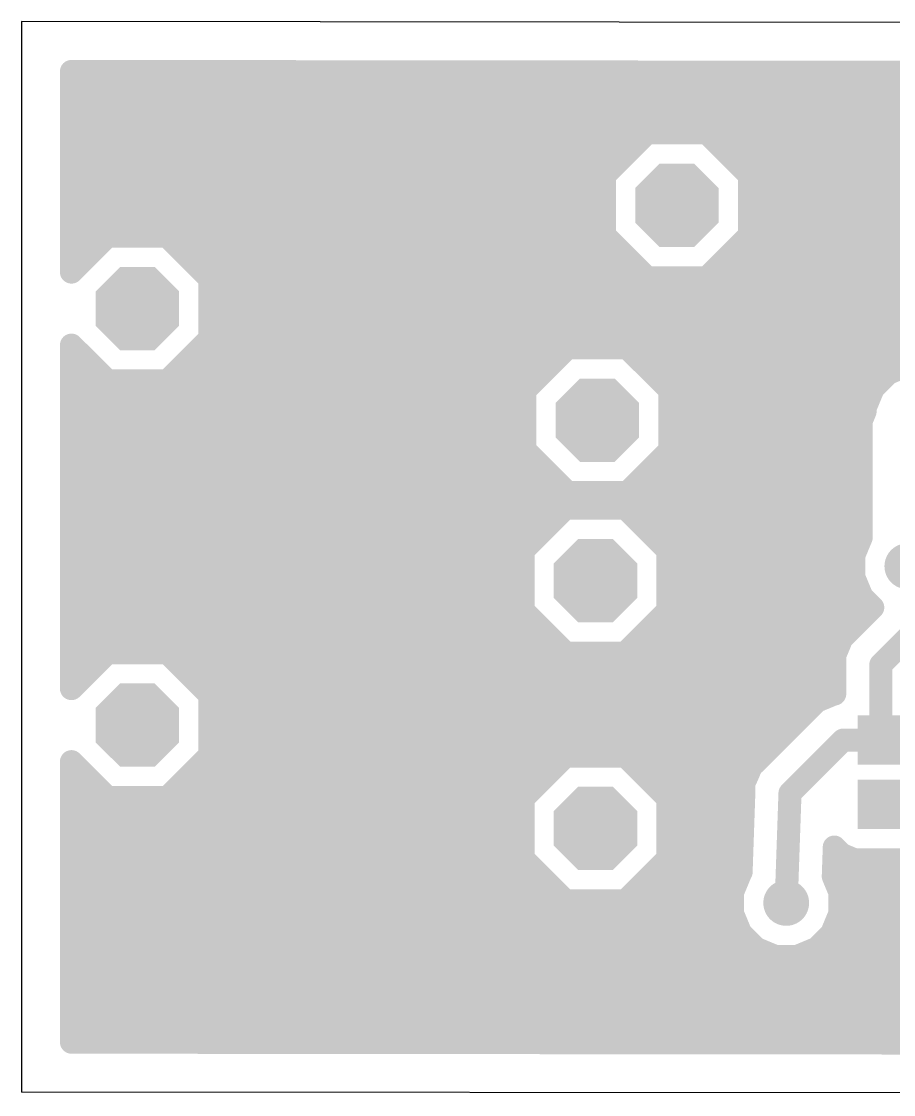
# Model space of a CAD drawing. Extents: x 0.6 to 66.7, y 0.1 to 28.5.
# Drawn here: x 0.56 to 23.59, y 0.1 to 28.46 of the extents above; entities that cross this region are included whole.
import ezdxf

# ---------------------------------------------------------------- set-up
doc = ezdxf.new("R2010")
doc.units = 0
for name, color, linetype in [('1', 22, 'CONTINUOUS'), ('17', 82, 'CONTINUOUS'), ('18', 82, 'CONTINUOUS'), ('20', 7, 'CONTINUOUS'), ('29', 253, 'CONTINUOUS')]:
    doc.layers.add(name, color=color, linetype=linetype)

# ---------------------------------------------------------------- blocks, each defined once
blk = doc.blocks.new('RECT')
blk.add_solid([(-0.5, -0.5), (0.5, -0.5), (-0.5, 0.5), (0.5, 0.5)])
blk = doc.blocks.new('OCTAGONP')
at = {"const_width": 0.5}
blk.add_lwpolyline([(-0.25, -0.1036), (-0.25, 0.1036), (-0.1036, 0.25), (0.1036, 0.25), (0.25, 0.1036), (0.25, -0.1036), (0.1036, -0.25), (-0.1036, -0.25), (-0.25, -0.1036), (-0.25, 0.1036)], dxfattribs=at)
blk = doc.blocks.new('ROUNDV')
at = {"const_width": 0.5}
blk.add_lwpolyline([(0, -0.25, 1), (0, 0.25, 1), (0, -0.25)], format="xyb", dxfattribs=at)

msp = doc.modelspace()

# ---------------------------------------------------------------- linework, layer by layer
at = {"layer": '1', "const_width": 0.3048}
for points in [[(1.8809, 27.2903, 1), (1.8806, 26.9855)], [(2.0332, 27.1379, 1), (1.7284, 27.1379)], [(1.8808, 26.9748, 1), (1.8808, 26.67)], [(1.8808, 26.3652, 1), (1.8808, 26.0604)], [(1.8808, 25.7556, 1), (1.8808, 25.4508)], [(17.0797, 25.6668, 1), (17.0797, 25.362)], [(17.1875, 25.4066, 1), (16.9719, 25.6222)], [(18.7734, 25.6222, 1), (18.5579, 25.4066)], [(18.6656, 25.362, 1), (18.6656, 25.6668)], [(1.8808, 25.146, 1), (1.8808, 24.8412)], [(16.5589, 24.8412, 1), (16.5589, 25.146)], [(19.1865, 25.146, 1), (19.1865, 24.8412)], [(1.8808, 24.5364, 1), (1.8808, 24.2316)], [(16.1107, 24.393, 1), (15.8059, 24.393)], [(15.9583, 24.2316, 1), (15.9583, 24.5364)], [(19.9395, 24.393, 1), (19.6347, 24.393)], [(19.7871, 24.5364, 1), (19.7871, 24.2316)], [(15.8505, 24.5007, 1), (16.066, 24.2852)], [(19.6793, 24.2852, 1), (19.8948, 24.5007)], [(1.8808, 23.9268, 1), (1.8808, 23.622)], [(15.9583, 23.622, 1), (15.9583, 23.9268)], [(19.7871, 23.9268, 1), (19.7871, 23.622)], [(1.8808, 23.3172, 1), (1.8808, 23.0124)], [(15.9583, 23.0124, 1), (15.9583, 23.3172)], [(19.7871, 23.3172, 1), (19.7871, 23.0124)], [(2.8297, 22.9368, 1), (2.8297, 22.632)], [(2.9375, 22.6766, 1), (2.7219, 22.8922)], [(4.5234, 22.8922, 1), (4.3079, 22.6766)], [(4.4156, 22.632, 1), (4.4156, 22.9368)], [(16.066, 22.9148, 1), (15.8505, 22.6993)], [(19.8948, 22.6993, 1), (19.6793, 22.9148)], [(1.8808, 22.7076, 1), (1.8808, 22.4028)], [(2.6005, 22.4028, 1), (2.6005, 22.7076)], [(4.6449, 22.7076, 1), (4.6449, 22.4028)], [(15.8059, 22.807, 1), (16.1107, 22.807)], [(16.2101, 22.4028, 1), (16.2101, 22.7076)], [(19.5352, 22.7076, 1), (19.5352, 22.4028)], [(19.6347, 22.807, 1), (19.9395, 22.807)], [(1.8808, 22.098, 1), (1.8808, 21.7932)], [(1.9909, 21.7932, 1), (1.9909, 22.098)], [(5.2545, 22.098, 1), (5.2545, 21.7932)], [(16.8197, 21.7932, 1), (16.8197, 22.098)], [(18.9256, 22.098, 1), (18.9256, 21.7932)], [(1.773, 21.9433, 1), (1.9886, 21.7277)], [(1.7284, 21.8355, 1), (2.0332, 21.8355)], [(5.6895, 21.663, 1), (5.3847, 21.663)], [(5.4293, 21.5552, 1), (5.6448, 21.7707)], [(17.0797, 21.838, 1), (17.0797, 21.5332)], [(16.9719, 21.5778, 1), (17.1875, 21.7934)], [(18.5579, 21.7934, 1), (18.7734, 21.5778)], [(18.6656, 21.5332, 1), (18.6656, 21.838)], [(5.5371, 21.4884, 1), (5.5371, 21.1836)], [(5.5371, 20.8788, 1), (5.5371, 20.574)], [(1.9886, 20.0123, 1), (1.773, 19.7968)], [(2.0332, 19.9045, 1), (1.7284, 19.9045)], [(5.5371, 20.2692, 1), (5.5371, 19.9644)], [(5.3847, 20.077, 1), (5.6895, 20.077)], [(5.6448, 19.9693, 1), (5.4293, 20.1848)], [(14.9797, 19.9868, 1), (14.9797, 19.682)], [(15.0875, 19.7266, 1), (14.8719, 19.9422)], [(16.6734, 19.9422, 1), (16.4579, 19.7266)], [(16.5656, 19.682, 1), (16.5656, 19.9868)], [(1.8808, 19.6596, 1), (1.8808, 19.3548)], [(2.2781, 19.3548, 1), (2.2781, 19.6596)], [(4.9672, 19.6596, 1), (4.9672, 19.3548)], [(14.6525, 19.3548, 1), (14.6525, 19.6596)], [(16.8929, 19.6596, 1), (16.8929, 19.3548)], [(23.3987, 19.3026, 1), (23.5153, 19.021)], [(23.5648, 19.054, 1), (23.3492, 19.2695)], [(1.8808, 19.05, 1), (1.8808, 18.7452)], [(2.8297, 19.108, 1), (2.8297, 18.8032)], [(2.7219, 18.8478, 1), (2.9375, 19.0634)], [(4.3079, 19.0634, 1), (4.5234, 18.8478)], [(4.4156, 18.8032, 1), (4.4156, 19.108)], [(14.0107, 18.713, 1), (13.7059, 18.713)], [(14.0429, 18.7452, 1), (14.0429, 19.05)], [(17.5025, 19.05, 1), (17.5025, 18.7452)], [(17.8395, 18.713, 1), (17.5347, 18.713)], [(22.9505, 18.8708, 1), (23.166, 18.6552)], [(23.199, 18.7047, 1), (22.9174, 18.8213)], [(23.1928, 18.7452, 1), (23.1928, 19.05)], [(13.7505, 18.8207, 1), (13.966, 18.6052)], [(17.5793, 18.6052, 1), (17.7948, 18.8207)], [(1.8808, 18.4404, 1), (1.8808, 18.1356)], [(13.8583, 18.1356, 1), (13.8583, 18.4404)], [(17.6871, 18.4404, 1), (17.6871, 18.1356)], [(22.9948, 18.242, 1), (22.69, 18.242)], [(22.7016, 18.3003, 1), (22.9832, 18.1837)], [(22.9832, 18.0895, 1), (22.7016, 18.2061)], [(22.8615, 18.1356, 1), (22.8615, 18.4404)], [(22.8932, 17.9025, 1), (22.5884, 17.9025)], [(22.69, 18.1478, 1), (22.9948, 18.1478)], [(1.8808, 17.8308, 1), (1.8808, 17.526)], [(13.8583, 17.526, 1), (13.8583, 17.8308)], [(17.6871, 17.8308, 1), (17.6871, 17.526)], [(22.6, 17.9608, 1), (22.8816, 17.8442)], [(22.7408, 17.526, 1), (22.7408, 17.8308)], [(1.8808, 17.2212, 1), (1.8808, 16.9164)], [(13.966, 17.2348, 1), (13.7505, 17.0193)], [(13.9165, 16.9164, 1), (13.9165, 17.2212)], [(17.6288, 17.2212, 1), (17.6288, 16.9164)], [(17.7948, 17.0193, 1), (17.5793, 17.2348)], [(22.7408, 16.9164, 1), (22.7408, 17.2212)], [(13.7059, 17.127, 1), (14.0107, 17.127)], [(17.5347, 17.127, 1), (17.8395, 17.127)], [(1.8808, 16.6116, 1), (1.8808, 16.3068)], [(14.5261, 16.3068, 1), (14.5261, 16.6116)], [(17.0192, 16.6116, 1), (17.0192, 16.3068)], [(22.7408, 16.3068, 1), (22.7408, 16.6116)], [(14.9797, 16.158, 1), (14.9797, 15.8532)], [(14.8719, 15.8978, 1), (15.0875, 16.1134)], [(16.4579, 16.1134, 1), (16.6734, 15.8978)], [(16.5656, 15.8532, 1), (16.5656, 16.158)], [(1.8808, 16.002, 1), (1.8808, 15.6972)], [(14.9297, 15.7468, 1), (14.9297, 15.442)], [(15.0375, 15.4866, 1), (14.8219, 15.7022)], [(16.6234, 15.7022, 1), (16.4079, 15.4866)], [(16.5156, 15.442, 1), (16.5156, 15.7468)], [(22.7408, 15.6972, 1), (22.7408, 16.002)], [(1.8808, 15.3924, 1), (1.8808, 15.0876)], [(14.5753, 15.0876, 1), (14.5753, 15.3924)], [(16.8701, 15.3924, 1), (16.8701, 15.0876)], [(22.7408, 15.0876, 1), (22.7408, 15.3924)], [(22.8816, 14.7626, 1), (22.6, 14.8793)], [(1.8808, 14.7828, 1), (1.8808, 14.478)], [(13.9607, 14.473, 1), (13.6559, 14.473)], [(13.9657, 14.478, 1), (13.9657, 14.7828)], [(17.4797, 14.7828, 1), (17.4797, 14.478)], [(17.7895, 14.473, 1), (17.4847, 14.473)], [(22.5884, 14.821, 1), (22.8932, 14.821)], [(22.6619, 14.478, 1), (22.6619, 14.7828)], [(13.7005, 14.5807, 1), (13.916, 14.3652)], [(17.5293, 14.3652, 1), (17.7448, 14.5807)], [(22.6948, 14.342, 1), (22.39, 14.342)], [(22.4016, 14.4003, 1), (22.6832, 14.2837)], [(1.8808, 14.1732, 1), (1.8808, 13.8684)], [(13.8083, 13.8684, 1), (13.8083, 14.1732)], [(17.6371, 14.1732, 1), (17.6371, 13.8684)], [(22.5424, 13.8684, 1), (22.5424, 14.1732)], [(22.6832, 13.8363, 1), (22.4016, 13.7197)], [(22.39, 13.778, 1), (22.6948, 13.778)], [(1.8808, 13.5636, 1), (1.8808, 13.2588)], [(13.8083, 13.2588, 1), (13.8083, 13.5636)], [(17.6371, 13.5636, 1), (17.6371, 13.2588)], [(22.6943, 13.2588, 1), (22.6943, 13.5636)], [(22.866, 13.3648, 1), (22.6505, 13.1492)], [(22.6174, 13.1987, 1), (22.899, 13.3153)], [(1.8808, 12.954, 1), (1.8808, 12.6492)], [(13.916, 12.9948, 1), (13.7005, 12.7793)], [(13.8937, 12.6492, 1), (13.8937, 12.954)], [(17.5516, 12.954, 1), (17.5516, 12.6492)], [(17.7448, 12.7793, 1), (17.5293, 12.9948)], [(22.8774, 12.6492, 1), (22.8774, 12.954)], [(23.1533, 12.8619, 1), (22.9377, 13.0775)], [(22.9377, 12.8619, 1), (23.1533, 13.0775)], [(13.6559, 12.887, 1), (13.9607, 12.887)], [(17.4847, 12.887, 1), (17.7895, 12.887)], [(22.6771, 12.3858, 1), (22.4616, 12.6013)], [(1.8808, 12.3444, 1), (1.8808, 12.0396)], [(14.5033, 12.0396, 1), (14.5033, 12.3444)], [(16.942, 12.3444, 1), (16.942, 12.0396)], [(22.2678, 12.0396, 1), (22.2678, 12.3444)], [(22.4616, 12.6013, 1), (22.6771, 12.3858)], [(22.1186, 12.2584, 1), (22.3342, 12.0429)], [(22.3672, 12.0923, 1), (22.0856, 12.2089)], [(2.8297, 11.9268, 1), (2.8297, 11.622)], [(2.9375, 11.6666, 1), (2.7219, 11.8822)], [(4.5234, 11.8822, 1), (4.3079, 11.6666)], [(4.4156, 11.622, 1), (4.4156, 11.9268)], [(14.9297, 11.918, 1), (14.9297, 11.6132)], [(14.8219, 11.6578, 1), (15.0375, 11.8734)], [(16.4079, 11.8734, 1), (16.6234, 11.6578)], [(16.5156, 11.6132, 1), (16.5156, 11.918)], [(22.1932, 11.7025, 1), (21.8884, 11.7025)], [(21.9, 11.7608, 1), (22.1816, 11.6442)], [(1.8808, 11.7348, 1), (1.8808, 11.43)], [(2.6377, 11.43, 1), (2.6377, 11.7348)], [(4.6077, 11.7348, 1), (4.6077, 11.43)], [(22.0408, 11.43, 1), (22.0408, 11.7348)], [(23.1522, 11.5678, 1), (23.3678, 11.3522)], [(23.4124, 11.46, 1), (23.1076, 11.46)], [(1.773, 10.9333, 1), (1.9886, 10.7177)], [(1.8808, 11.1252, 1), (1.8808, 10.8204)], [(2.0281, 10.8204, 1), (2.0281, 11.1252)], [(5.2173, 11.1252, 1), (5.2173, 10.8204)], [(22.0408, 10.8204, 1), (22.0408, 11.1252)], [(1.7284, 10.8255, 1), (2.0332, 10.8255)], [(5.6895, 10.653, 1), (5.3847, 10.653)], [(5.4293, 10.5452, 1), (5.6448, 10.7607)], [(21.5151, 10.6385, 1), (21.6318, 10.3569)], [(21.6812, 10.3899, 1), (21.4657, 10.6054)], [(22.0216, 10.8357, 1), (22.0216, 10.5309)], [(21.8884, 10.6833, 1), (22.1932, 10.6833)], [(22.0799, 10.5425, 1), (21.9632, 10.8241)], [(22.0408, 10.5309, 1), (22.0408, 10.8357)], [(5.5371, 10.5156, 1), (5.5371, 10.2108)], [(21.439, 10.2108, 1), (21.439, 10.5156)], [(5.5371, 9.906, 1), (5.5371, 9.6012)], [(20.8294, 9.6012, 1), (20.8294, 9.906)], [(22.2641, 9.6165, 1), (22.2641, 9.3117)], [(22.3718, 9.3563, 1), (22.1563, 9.5718)], [(23.1397, 9.5718, 1), (23.3552, 9.3563)], [(23.3678, 9.3689, 1), (23.1522, 9.5844)], [(23.2474, 9.3117, 1), (23.2474, 9.6165)], [(5.5371, 9.2964, 1), (5.5371, 8.9916)], [(5.6448, 8.9593, 1), (5.4293, 9.1748)], [(20.2198, 8.9916, 1), (20.2198, 9.2964)], [(23.1076, 9.4766, 1), (23.4124, 9.4766)], [(1.9886, 9.0023, 1), (1.773, 8.7868)], [(2.0332, 8.8945, 1), (1.7284, 8.8945)], [(5.3847, 9.067, 1), (5.6895, 9.067)], [(14.9297, 9.1968, 1), (14.9297, 8.892)], [(15.0375, 8.9366, 1), (14.8219, 9.1522)], [(16.6234, 9.1522, 1), (16.4079, 8.9366)], [(16.5156, 8.892, 1), (16.5156, 9.1968)], [(19.9895, 8.7227, 1), (19.7121, 8.849)], [(19.905, 9.0448, 1), (20.1206, 8.8292)], [(20.1168, 8.8256, 1), (19.9088, 9.0484)], [(1.8808, 8.6868, 1), (1.8808, 8.382)], [(2.2409, 8.382, 1), (2.2409, 8.6868)], [(5.0044, 8.6868, 1), (5.0044, 8.382)], [(14.4197, 8.382, 1), (14.4197, 8.6868)], [(17.0257, 8.6868, 1), (17.0257, 8.382)], [(19.8804, 8.4829, 1), (19.603, 8.6091)], [(19.7186, 8.8584, 1), (19.9342, 8.6429)], [(19.9672, 8.6923, 1), (19.6856, 8.8089)], [(19.7031, 8.8292, 1), (19.9805, 8.7029)], [(19.7468, 8.8972, 1), (19.9548, 8.6744)], [(19.9496, 8.6582, 1), (19.734, 8.8738)], [(19.7364, 8.382, 1), (19.7364, 8.6868)], [(19.7932, 8.3025, 1), (19.4884, 8.3025)], [(19.5, 8.3608, 1), (19.7816, 8.2442)], [(19.5112, 8.4075, 1), (19.7886, 8.2812)], [(19.8022, 8.3391, 1), (19.4976, 8.3496)], [(19.7899, 8.2643, 1), (19.5083, 8.3809)], [(19.6009, 8.6043, 1), (19.8825, 8.4877)], [(1.8808, 8.0772, 1), (1.8808, 7.7724)], [(2.8297, 8.098, 1), (2.8297, 7.7932)], [(4.4156, 7.7932, 1), (4.4156, 8.098)], [(13.9607, 7.923, 1), (13.6559, 7.923)], [(13.8101, 7.7724, 1), (13.8101, 8.0772)], [(17.6353, 8.0772, 1), (17.6353, 7.7724)], [(17.7895, 7.923, 1), (17.4847, 7.923)], [(19.4884, 8.081, 1), (19.7932, 8.081)], [(19.7931, 8.0758, 1), (19.4885, 8.0863)], [(19.4968, 8.3279, 1), (19.8014, 8.3174)], [(19.6354, 7.7724, 1), (19.6354, 8.0772)], [(20.7522, 8.1678, 1), (20.9678, 7.9522)], [(21.0123, 8.0547, 1), (20.7077, 8.0653)], [(2.7219, 7.8378, 1), (2.9375, 8.0534)], [(4.3079, 8.0534, 1), (4.5234, 7.8378)], [(13.7005, 8.0307, 1), (13.916, 7.8152)], [(17.5293, 7.8152, 1), (17.7448, 8.0307)], [(23.2474, 7.9165, 1), (23.2474, 7.6117)], [(1.8808, 7.4676, 1), (1.8808, 7.1628)], [(13.8083, 7.1628, 1), (13.8083, 7.4676)], [(17.6371, 7.4676, 1), (17.6371, 7.1628)], [(19.6144, 7.1628, 1), (19.6144, 7.4676)], [(1.8808, 6.858, 1), (1.8808, 6.5532)], [(13.8083, 6.5532, 1), (13.8083, 6.858)], [(17.6371, 6.858, 1), (17.6371, 6.5532)], [(19.5934, 6.5532, 1), (19.5934, 6.858)], [(22.1386, 6.7453, 1), (21.9231, 6.5297)], [(22.1832, 6.6322, 1), (21.8786, 6.6427)], [(13.916, 6.4448, 1), (13.7005, 6.2293)], [(17.7448, 6.2293, 1), (17.5293, 6.4448)], [(22.2878, 6.5797, 1), (22.1712, 6.2981)], [(22.1217, 6.3311, 1), (22.3372, 6.5466)], [(22.5656, 6.4521, 1), (22.5656, 6.1473)], [(22.5072, 6.1589, 1), (22.6239, 6.4405)], [(1.8808, 6.2484, 1), (1.8808, 5.9436)], [(13.6559, 6.337, 1), (13.9607, 6.337)], [(14.0493, 5.9436, 1), (14.0493, 6.2484)], [(17.396, 6.2484, 1), (17.396, 5.9436)], [(17.4847, 6.337, 1), (17.7895, 6.337)], [(19.699, 5.9047, 1), (19.4174, 6.0213)], [(19.6759, 5.8651, 1), (19.4604, 6.0807)], [(19.5724, 5.9436, 1), (19.5724, 6.2484)], [(22.0122, 6.2484, 1), (22.0122, 5.9436)], [(19.4505, 6.0708, 1), (19.666, 5.8552)], [(19.4158, 5.9781, 1), (19.7204, 5.9676)], [(22.1449, 5.9192, 1), (21.8633, 5.8025)], [(21.8518, 5.8661, 1), (22.1564, 5.8556)], [(1.8808, 5.6388, 1), (1.8808, 5.334)], [(14.6589, 5.334, 1), (14.6589, 5.6388)], [(16.7864, 5.6388, 1), (16.7864, 5.334)], [(19.4948, 5.442, 1), (19.19, 5.442)], [(19.3608, 5.334, 1), (19.3608, 5.6388)], [(22.1592, 5.6388, 1), (22.1592, 5.334)], [(22.33, 5.442, 1), (22.0252, 5.442)], [(14.9297, 5.368, 1), (14.9297, 5.0632)], [(14.8219, 5.1078, 1), (15.0375, 5.3234)], [(16.4079, 5.3234, 1), (16.6234, 5.1078)], [(16.5156, 5.0632, 1), (16.5156, 5.368)], [(19.2016, 5.5003, 1), (19.4832, 5.3837)], [(22.0368, 5.3837, 1), (22.3184, 5.5003)], [(1.8808, 5.0292, 1), (1.8808, 4.7244)], [(19.4832, 4.9363, 1), (19.2016, 4.8197)], [(19.3429, 4.7244, 1), (19.3429, 5.0292)], [(20.6077, 5.1653, 1), (20.9123, 5.1547)], [(22.1771, 5.0292, 1), (22.1771, 4.7244)], [(22.3184, 4.8197, 1), (22.0368, 4.9363)], [(19.19, 4.878, 1), (19.4948, 4.878)], [(22.0252, 4.878, 1), (22.33, 4.878)], [(1.8808, 4.4196, 1), (1.8808, 4.1148)], [(19.666, 4.4648, 1), (19.4505, 4.2492)], [(19.4174, 4.2987, 1), (19.699, 4.4153)], [(19.648, 4.1148, 1), (19.648, 4.4196)], [(21.872, 4.4196, 1), (21.872, 4.1148)], [(21.821, 4.4153, 1), (22.1026, 4.2987)], [(22.0695, 4.2492, 1), (21.854, 4.4648)], [(20.0153, 4.099, 1), (19.8987, 3.8174)], [(21.6213, 3.8174, 1), (21.5047, 4.099)], [(19.8492, 3.8505, 1), (20.0648, 4.066)], [(20.478, 3.8948, 1), (20.478, 3.59)], [(20.4197, 3.6016, 1), (20.5363, 3.8832)], [(20.9837, 3.8832, 1), (21.1003, 3.6016)], [(21.042, 3.59, 1), (21.042, 3.8948)], [(21.4552, 4.066, 1), (21.6708, 3.8505)], [(1.8808, 3.81, 1), (1.8808, 3.5052)], [(1.8808, 3.2004, 1), (1.8808, 2.8956)], [(1.8808, 2.5908, 1), (1.8808, 2.286)], [(1.8808, 1.9812, 1), (1.8808, 1.6764)], [(1.8809, 1.6319, 1), (1.8806, 1.3271)], [(1.7284, 1.4795, 1), (2.0332, 1.4795)]]:
    msp.add_lwpolyline(points, format="xyb", dxfattribs=at)
at = {"layer": '1', "const_width": 0.6096}
for points in [[(1.8808, 21.8355), (1.8808, 27.1379)], [(1.8808, 27.1379), (65.3319, 27.076)], [(1.8808, 26.8224), (65.331, 26.8224)], [(1.8808, 26.2128), (62.5303, 26.2128)], [(1.8808, 25.6032), (61.9207, 25.6032)], [(17.0797, 25.5144), (15.9583, 24.393)], [(18.6656, 25.5144), (17.0797, 25.5144)], [(19.7871, 24.393), (18.6656, 25.5144)], [(1.8808, 24.9936), (16.5589, 24.9936)], [(19.1865, 24.9936), (61.6979, 24.9936)], [(1.8808, 24.384), (15.9583, 24.384)], [(15.9583, 24.393), (15.9583, 22.807)], [(19.7871, 22.807), (19.7871, 24.393)], [(19.7871, 24.384), (26.1598, 24.384)], [(1.8808, 23.7744), (15.9583, 23.7744)], [(19.7871, 23.7744), (25.5502, 23.7744)], [(1.8808, 23.1648), (15.9583, 23.1648)], [(19.7871, 23.1648), (24.9406, 23.1648)], [(2.8297, 22.7844), (1.8808, 21.8355)], [(4.4156, 22.7844), (2.8297, 22.7844)], [(5.5371, 21.663), (4.4156, 22.7844)], [(15.9583, 22.807), (17.0797, 21.6856)], [(18.6656, 21.6856), (19.7871, 22.807)], [(1.8808, 22.5552), (2.6005, 22.5552)], [(4.6449, 22.5552), (16.2101, 22.5552)], [(19.5352, 22.5552), (24.3869, 22.5552)], [(1.8808, 21.9456), (1.9909, 21.9456)], [(5.2545, 21.9456), (16.8197, 21.9456)], [(18.9256, 21.9456), (24.2408, 21.9456)], [(5.5371, 20.077), (5.5371, 21.663)], [(17.0797, 21.6856), (18.6656, 21.6856)], [(5.5371, 21.336), (24.2408, 21.336)], [(5.5371, 20.7264), (24.2408, 20.7264)], [(1.8808, 10.8255), (1.8808, 19.9045)], [(1.8808, 19.9045), (2.8297, 18.9556)], [(4.4156, 18.9556), (5.5371, 20.077)], [(5.5371, 20.1168), (24.2408, 20.1168)], [(14.9797, 19.8344), (13.8583, 18.713)], [(16.5656, 19.8344), (14.9797, 19.8344)], [(17.6871, 18.713), (16.5656, 19.8344)], [(1.8808, 19.5072), (2.2781, 19.5072)], [(4.9672, 19.5072), (14.6525, 19.5072)], [(16.8929, 19.5072), (24.2408, 19.5072)], [(23.978, 19.3776), (23.457, 19.1618)], [(23.457, 19.1618), (23.0582, 18.763)], [(1.8808, 18.8976), (14.0429, 18.8976)], [(2.8297, 18.9556), (4.4156, 18.9556)], [(13.8583, 18.713), (13.8583, 17.127)], [(17.5025, 18.8976), (23.1928, 18.8976)], [(17.6871, 17.127), (17.6871, 18.713)], [(23.0582, 18.763), (22.8424, 18.242)], [(1.8808, 18.288), (13.8583, 18.288)], [(17.6871, 18.288), (22.8615, 18.288)], [(22.8424, 18.1478), (22.7408, 17.9025)], [(22.8424, 18.242), (22.8424, 18.1478)], [(22.7408, 17.9025), (22.7408, 14.821)], [(1.8808, 17.6784), (13.8583, 17.6784)], [(17.6871, 17.6784), (22.7408, 17.6784)], [(1.8808, 17.0688), (13.9165, 17.0688)], [(13.8583, 17.127), (14.9797, 16.0056)], [(16.5656, 16.0056), (17.6871, 17.127)], [(17.6288, 17.0688), (22.7408, 17.0688)], [(1.8808, 16.4592), (14.5261, 16.4592)], [(17.0192, 16.4592), (22.7408, 16.4592)], [(14.9797, 16.0056), (16.5656, 16.0056)], [(1.8808, 15.8496), (22.7408, 15.8496)], [(14.9297, 15.5944), (13.8083, 14.473)], [(16.5156, 15.5944), (14.9297, 15.5944)], [(17.6371, 14.473), (16.5156, 15.5944)], [(1.8808, 15.24), (14.5753, 15.24)], [(16.8701, 15.24), (22.7408, 15.24)], [(22.7408, 14.821), (22.5424, 14.342)], [(1.8808, 14.6304), (13.9657, 14.6304)], [(13.8083, 14.473), (13.8083, 12.887)], [(17.4797, 14.6304), (22.6619, 14.6304)], [(17.6371, 12.887), (17.6371, 14.473)], [(22.5424, 14.342), (22.5424, 13.778)], [(1.8808, 14.0208), (13.8083, 14.0208)], [(17.6371, 14.0208), (22.5424, 14.0208)], [(22.5424, 13.778), (22.7582, 13.257)], [(1.8808, 13.4112), (13.8083, 13.4112)], [(17.6371, 13.4112), (22.6943, 13.4112)], [(22.7582, 13.257), (23.0455, 12.9697)], [(1.8808, 12.8016), (13.8937, 12.8016)], [(13.8083, 12.887), (14.9297, 11.7656)], [(16.5156, 11.7656), (17.6371, 12.887)], [(17.5516, 12.8016), (22.8774, 12.8016)], [(23.0455, 12.9697), (22.5694, 12.4936)], [(22.5694, 12.4936), (22.2264, 12.1506)], [(1.8808, 12.192), (14.5033, 12.192)], [(16.942, 12.192), (22.2678, 12.192)], [(24.16, 12.36), (23.26, 11.46)], [(22.2264, 12.1506), (22.0408, 11.7025)], [(2.8297, 11.7744), (1.8808, 10.8255)], [(4.4156, 11.7744), (2.8297, 11.7744)], [(5.5371, 10.653), (4.4156, 11.7744)], [(14.9297, 11.7656), (16.5156, 11.7656)], [(22.0408, 11.7025), (22.0408, 10.6833)], [(1.8808, 11.5824), (2.6377, 11.5824)], [(4.6077, 11.5824), (22.0408, 11.5824)], [(23.26, 11.46), (23.26, 9.4766)], [(1.8808, 10.9728), (2.0281, 10.9728)], [(5.2173, 10.9728), (22.0408, 10.9728)], [(5.5371, 9.067), (5.5371, 10.653)], [(21.5735, 10.4977), (20.0128, 8.937)], [(22.0216, 10.6833), (21.5735, 10.4977)], [(22.0408, 10.6833), (22.0216, 10.6833)], [(5.5371, 10.3632), (21.439, 10.3632)], [(5.5371, 9.7536), (20.8294, 9.7536)], [(22.2641, 9.4641), (20.86, 8.06)], [(23.2474, 9.4641), (22.2641, 9.4641)], [(23.26, 9.4766), (23.2474, 9.4641)], [(4.4156, 7.9456), (5.5371, 9.067)], [(5.5371, 9.144), (20.2198, 9.144)], [(1.8808, 1.4795), (1.8808, 8.8945)], [(1.8808, 8.8945), (2.8297, 7.9456)], [(14.9297, 9.0444), (13.8083, 7.923)], [(16.5156, 9.0444), (14.9297, 9.0444)], [(17.6371, 7.923), (16.5156, 9.0444)], [(19.8508, 8.7858), (19.8418, 8.766)], [(20.0128, 8.937), (19.8508, 8.7858)], [(1.8808, 8.5344), (2.2409, 8.5344)], [(5.0044, 8.5344), (14.4197, 8.5344)], [(17.0257, 8.5344), (19.7364, 8.5344)], [(19.7417, 8.546), (19.6499, 8.3444)], [(19.8264, 8.7506), (19.7417, 8.546)], [(19.8418, 8.766), (19.8264, 8.7506)], [(19.6491, 8.3226), (19.6408, 8.3025)], [(19.6408, 8.3025), (19.6408, 8.081)], [(19.6499, 8.3444), (19.6491, 8.3226)], [(1.8808, 7.9248), (13.8101, 7.9248)], [(2.8297, 7.9456), (4.4156, 7.9456)], [(13.8083, 7.923), (13.8083, 6.337)], [(17.6353, 7.9248), (19.6354, 7.9248)], [(17.6371, 6.337), (17.6371, 7.923)], [(19.6408, 8.081), (19.5681, 5.9729)], [(20.86, 8.06), (20.76, 5.16)], [(23.2474, 7.7641), (25.5205, 7.7641)], [(1.8808, 7.3152), (13.8083, 7.3152)], [(17.6371, 7.3152), (19.6144, 7.3152)], [(1.8808, 6.7056), (13.8083, 6.7056)], [(17.6371, 6.7056), (19.5934, 6.7056)], [(22.0041, 5.8609), (22.0309, 6.6375)], [(22.0309, 6.6375), (22.2295, 6.4389)], [(13.8083, 6.337), (14.9297, 5.2156)], [(16.5156, 5.2156), (17.6371, 6.337)], [(22.2295, 6.4389), (22.5656, 6.2997)], [(22.5656, 6.2997), (23.9293, 6.2997)], [(1.8808, 6.096), (14.0493, 6.096)], [(17.396, 6.096), (19.5724, 6.096)], [(19.5582, 5.963), (19.3424, 5.442)], [(19.5681, 5.9729), (19.5582, 5.963)], [(22.0122, 6.096), (24.4757, 6.096)], [(22.1776, 5.442), (22.0041, 5.8609)], [(1.8808, 5.4864), (14.6589, 5.4864)], [(16.7864, 5.4864), (19.3608, 5.4864)], [(19.3424, 5.442), (19.3424, 4.878)], [(22.1592, 5.4864), (24.7897, 5.4864)], [(22.1776, 4.878), (22.1776, 5.442)], [(14.9297, 5.2156), (16.5156, 5.2156)], [(1.8808, 4.8768), (19.3429, 4.8768)], [(19.3424, 4.878), (19.5582, 4.357)], [(21.9618, 4.357), (22.1776, 4.878)], [(22.1771, 4.8768), (25.3993, 4.8768)], [(1.8808, 4.2672), (19.648, 4.2672)], [(19.5582, 4.357), (19.957, 3.9582)], [(21.563, 3.9582), (21.9618, 4.357)], [(21.872, 4.2672), (26.4563, 4.2672)], [(19.957, 3.9582), (20.478, 3.7424)], [(21.042, 3.7424), (21.563, 3.9582)], [(20.478, 3.7424), (21.042, 3.7424)], [(1.8808, 3.6576), (27.0382, 3.6576)], [(1.8808, 3.048), (55.1478, 3.048)], [(1.8808, 2.4384), (55.7872, 2.4384)], [(1.8808, 1.8288), (57.7705, 1.8288)], [(58.1747, 1.4246), (1.8808, 1.4795)]]:
    msp.add_lwpolyline(points, dxfattribs=at)
at = {"layer": '20'}
for p, q in [((66.6573, 28.3955), (0.56, 28.46)), ((0.56, 28.46), (0.56, 0.16)), ((66.6573, 0.0955), (0.56, 0.16))]:
    msp.add_line(p, q, dxfattribs=at)

# ---------------------------------------------------------------- block references
at = {"layer": '1', "xscale": 1.1, "rotation": 270}
for p in [(23.2474, 9.4641), (23.2474, 7.7641)]:
    msp.add_blockref('RECT', p, dxfattribs=at)
at = {"layer": '17', "xscale": 2, "yscale": 2, "rotation": 180}
for p in [(17.8727, 23.6), (3.6227, 20.87), (15.7727, 17.92), (15.7227, 13.68), (3.6227, 9.86), (15.7227, 7.13)]:
    msp.add_blockref('OCTAGONP', p, dxfattribs=at)
at = {"layer": '18', "xscale": 1.0064, "yscale": 1.0064}
for p in [(23.96, 14.06), (20.76, 5.16)]:
    msp.add_blockref('ROUNDV', p, dxfattribs=at)
at = {"layer": '29'}
for name, p, xscale, yscale, rotation in [('OCTAGONP', (17.8727, 23.6), 2.2032, 2.2032, 180), ('OCTAGONP', (3.6227, 20.87), 2.2032, 2.2032, 180), ('OCTAGONP', (15.7727, 17.92), 2.2032, 2.2032, 180), ('OCTAGONP', (15.7227, 13.68), 2.2032, 2.2032, 180), ('OCTAGONP', (3.6227, 9.86), 2.2032, 2.2032, 180), ('RECT', (23.2474, 9.4641), 1.3032, 1.2032, 270), ('OCTAGONP', (15.7227, 7.13), 2.2032, 2.2032, 180), ('RECT', (23.2474, 7.7641), 1.3032, 1.2032, 270)]:
    msp.add_blockref(name, p, dxfattribs=dict(at, xscale=xscale, yscale=yscale, rotation=rotation))
at = {"layer": '29', "xscale": 1.2096, "yscale": 1.2096}
for p in [(23.96, 14.06), (20.76, 5.16)]:
    msp.add_blockref('ROUNDV', p, dxfattribs=at)

doc.saveas('drawing.dxf')
